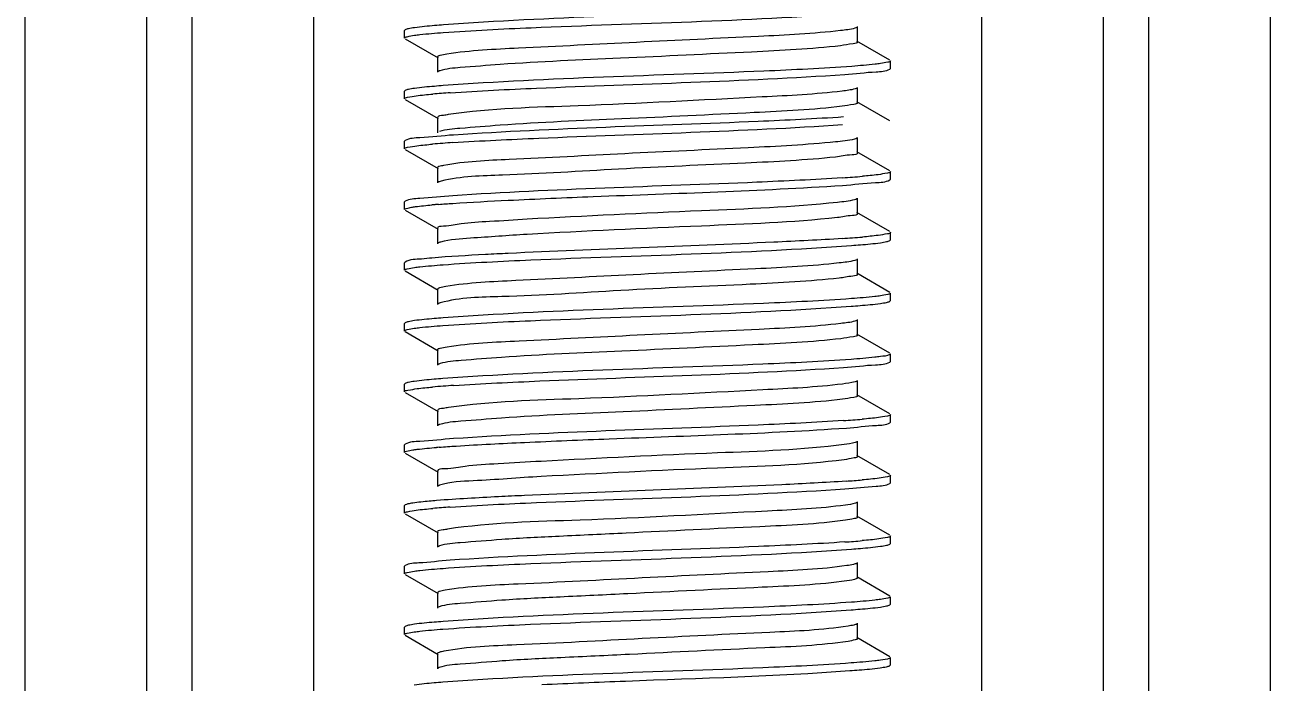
# Model space of a CAD drawing. Extents: x 4995099 to 5303443, y 4627657 to 4889583.
# Drawn here: x 5028668 to 5029279, y 4751973 to 4752296 of the extents above; entities that cross this region are included whole.
import ezdxf

# ---------------------------------------------------------------- set-up
doc = ezdxf.new("R2010")
doc.units = 0
doc.header["$LTSCALE"] = 1000
doc.header["$MEASUREMENT"] = 0
doc.layers.get('0').update_dxf_attribs({"color": 4, "linetype": 'CONTINUOUS'})

msp = doc.modelspace()

# ---------------------------------------------------------------- linework, layer by layer
at = {"linetype": 'Continuous'}
for p, q in [((5028668.47, 4754136.29), (5028668.47, 4748210.01)), ((5028728, 4754136.29), (5028728, 4748210.01)), ((5028750.33, 4754136.29), (5028750.33, 4748210.01)), ((5028809.86, 4754136.29), (5028809.86, 4748210.01)), ((5029137.28, 4754136.29), (5029137.28, 4748210.01)), ((5029196.82, 4754136.29), (5029196.82, 4748210.01)), ((5029219.14, 4754136.29), (5029219.14, 4748210.01)), ((5029278.67, 4754136.29), (5029278.67, 4748210.01)), ((5028854.79, 4752293.43), (5028854.51, 4752293.1)), ((5028854.51, 4752289.38), (5028854.51, 4752293.1)), ((5028854.51, 4752289.38), (5028854.51, 4752293.1)), ((5029076.52, 4752287.52), (5029076.52, 4752294.96)), ((5028854.79, 4752289.05), (5028870.94, 4752279.7)), ((5029092.35, 4752278.54), (5029076.2, 4752287.9)), ((5028870.62, 4752280.08), (5028870.62, 4752272.64)), ((5029092.35, 4752274.17), (5029092.64, 4752274.5)), ((5029092.64, 4752274.5), (5029092.64, 4752278.22)), ((5029092.64, 4752274.5), (5029092.64, 4752278.22)), ((5028854.79, 4752263.66), (5028854.51, 4752263.33)), ((5028854.51, 4752259.61), (5028854.51, 4752263.33)), ((5028854.51, 4752259.61), (5028854.51, 4752263.33)), ((5029076.52, 4752257.75), (5029076.52, 4752265.19)), ((5028854.79, 4752259.29), (5028870.94, 4752249.93)), ((5029092.35, 4752248.78), (5029076.2, 4752258.13)), ((5028870.62, 4752250.31), (5028870.62, 4752242.87)), ((5028854.79, 4752239.12), (5028854.51, 4752238.79)), ((5028854.51, 4752235.07), (5028854.51, 4752238.79)), ((5028854.51, 4752235.07), (5028854.51, 4752238.79)), ((5029076.52, 4752233.21), (5029076.52, 4752240.65)), ((5028854.79, 4752234.74), (5028870.94, 4752225.39)), ((5029092.35, 4752224.23), (5029076.2, 4752233.59)), ((5028870.62, 4752225.77), (5028870.62, 4752218.33)), ((5029092.35, 4752219.86), (5029092.64, 4752220.19)), ((5029092.64, 4752220.19), (5029092.64, 4752223.91)), ((5029092.64, 4752220.19), (5029092.64, 4752223.91)), ((5028854.79, 4752209.35), (5028854.51, 4752209.02)), ((5028854.51, 4752205.3), (5028854.51, 4752209.02)), ((5028854.51, 4752205.3), (5028854.51, 4752209.02)), ((5029076.52, 4752203.44), (5029076.52, 4752210.88)), ((5028854.79, 4752204.98), (5028870.94, 4752195.62)), ((5029092.35, 4752194.47), (5029076.2, 4752203.82)), ((5028870.62, 4752196), (5028870.62, 4752188.56)), ((5029092.64, 4752190.42), (5029092.64, 4752194.14)), ((5029092.64, 4752190.42), (5029092.64, 4752194.14)), ((5029092.35, 4752190.09), (5029092.64, 4752190.42)), ((5028854.79, 4752179.58), (5028854.51, 4752179.26)), ((5028854.51, 4752175.54), (5028854.51, 4752179.26)), ((5028854.51, 4752175.54), (5028854.51, 4752179.26)), ((5029076.52, 4752173.68), (5029076.52, 4752181.12)), ((5028854.79, 4752175.21), (5028870.94, 4752165.86)), ((5029092.35, 4752164.7), (5029076.2, 4752174.05)), ((5028870.62, 4752166.24), (5028870.62, 4752158.79)), ((5029092.64, 4752160.65), (5029092.64, 4752164.37)), ((5029092.64, 4752160.65), (5029092.64, 4752164.37)), ((5029092.35, 4752160.33), (5029092.64, 4752160.65)), ((5029076.52, 4752143.91), (5029076.52, 4752151.35)), ((5028854.79, 4752149.82), (5028854.51, 4752149.49)), ((5028854.51, 4752145.77), (5028854.51, 4752149.49)), ((5028854.51, 4752145.77), (5028854.51, 4752149.49)), ((5028854.79, 4752145.45), (5028870.94, 4752136.09)), ((5029092.35, 4752134.93), (5029076.2, 4752144.29)), ((5028870.62, 4752136.47), (5028870.62, 4752129.03)), ((5029092.64, 4752130.89), (5029092.64, 4752134.61)), ((5029092.64, 4752130.89), (5029092.64, 4752134.61)), ((5029092.35, 4752130.56), (5029092.64, 4752130.89)), ((5029076.52, 4752114.14), (5029076.52, 4752121.59)), ((5028854.79, 4752120.05), (5028854.51, 4752119.73)), ((5028854.51, 4752116.01), (5028854.51, 4752119.73)), ((5028854.51, 4752116.01), (5028854.51, 4752119.73)), ((5028854.79, 4752115.68), (5028870.94, 4752106.33)), ((5029092.35, 4752105.17), (5029076.2, 4752114.52)), ((5028870.62, 4752106.7), (5028870.62, 4752099.26)), ((5029092.64, 4752101.12), (5029092.64, 4752104.84)), ((5029092.64, 4752101.12), (5029092.64, 4752104.84)), ((5029092.35, 4752100.8), (5029092.64, 4752101.12)), ((5028854.79, 4752090.29), (5028854.51, 4752089.96)), ((5029076.52, 4752084.38), (5029076.52, 4752091.82)), ((5028854.51, 4752086.24), (5028854.51, 4752089.96)), ((5028854.51, 4752086.24), (5028854.51, 4752089.96)), ((5028854.79, 4752085.91), (5028870.94, 4752076.56)), ((5029092.35, 4752075.4), (5029076.2, 4752084.76)), ((5028870.62, 4752076.94), (5028870.62, 4752069.5)), ((5029092.64, 4752071.36), (5029092.64, 4752075.08)), ((5029092.64, 4752071.36), (5029092.64, 4752075.08)), ((5029092.35, 4752071.03), (5029092.64, 4752071.36)), ((5028854.79, 4752060.52), (5028854.51, 4752060.19)), ((5028854.51, 4752056.47), (5028854.51, 4752060.19)), ((5028854.51, 4752056.47), (5028854.51, 4752060.19)), ((5029076.52, 4752054.61), (5029076.52, 4752062.05)), ((5028854.79, 4752056.15), (5028870.94, 4752046.79)), ((5029092.35, 4752045.64), (5029076.2, 4752054.99)), ((5028870.62, 4752047.17), (5028870.62, 4752039.73)), ((5029092.35, 4752041.26), (5029092.64, 4752041.59)), ((5029092.64, 4752041.59), (5029092.64, 4752045.31)), ((5029092.64, 4752041.59), (5029092.64, 4752045.31)), ((5028854.79, 4752030.75), (5028854.51, 4752030.43)), ((5028854.51, 4752026.71), (5028854.51, 4752030.43)), ((5028854.51, 4752026.71), (5028854.51, 4752030.43)), ((5029076.52, 4752024.85), (5029076.52, 4752032.29)), ((5028854.79, 4752026.38), (5028870.94, 4752017.03)), ((5029092.35, 4752015.87), (5029076.2, 4752025.22)), ((5028870.62, 4752017.41), (5028870.62, 4752009.96)), ((5029092.35, 4752011.5), (5029092.64, 4752011.82)), ((5029092.64, 4752011.82), (5029092.64, 4752015.54)), ((5029092.64, 4752011.82), (5029092.64, 4752015.54)), ((5028871.54, 4752010.6), (5028870.95, 4752010.34)), ((5028854.79, 4752000.99), (5028854.51, 4752000.66)), ((5028854.51, 4751996.94), (5028854.51, 4752000.66)), ((5028854.51, 4751996.94), (5028854.51, 4752000.66)), ((5029076.52, 4751995.08), (5029076.52, 4752002.52)), ((5028854.79, 4751996.62), (5028870.94, 4751987.26)), ((5029092.35, 4751986.1), (5029076.2, 4751995.46)), ((5028870.62, 4751987.64), (5028870.62, 4751980.2)), ((5028871.48, 4751980.81), (5028870.95, 4751980.57)), ((5029092.35, 4751981.73), (5029092.64, 4751982.06)), ((5029092.64, 4751982.06), (5029092.64, 4751985.78)), ((5029092.64, 4751982.06), (5029092.64, 4751985.78))]:
    msp.add_line(p, q, dxfattribs=at)
for centre, radius, start, end in [((5028911.07, 4751753.32), 510.4, 93.83982, 94.80427), ((5028912.79, 4751707.1), 532.13, 93.73094, 94.79952), ((5029034.63, 4752748.44), 528.69, 273.74771, 274.80051), ((5028899.58, 4751840.28), 368.65, 94.64268, 94.92477), ((5028905.04, 4751773.25), 435.9, 94.45529, 94.64493), ((5029034.57, 4752719.32), 529.33, 273.74371, 274.80095), ((5028913.31, 4751581.49), 538.7, 93.69806, 94.79879), ((5029035.17, 4752622.5), 521.79, 273.78284, 274.80132), ((5028906.14, 4751640.35), 449.78, 94.42753, 94.57972), ((5029037.06, 4752568.99), 497.97, 273.90932, 274.80367), ((5028910.94, 4751551.78), 508.79, 93.84921, 94.80332), ((5029036.17, 4752550.32), 509.11, 273.84794, 274.80295)]:
    msp.add_arc(centre, radius, start, end, dxfattribs=at)
for points, knots in [([(5029073.77, 4752305.28), (5029059.45, 4752304.22), (5028992.74, 4752300.97), (5028925.94, 4752299.65), (5028873.65, 4752295.82)], [0, 0, 0, 0, 0.214949, 1, 1, 1, 1]), ([(5028873.49, 4752292.09), (5028887.85, 4752293.15), (5028954.59, 4752296.4), (5029021.43, 4752297.71), (5029073.72, 4752301.55)], [0, 0, 0, 0, 0.215407, 1, 1, 1, 1]), ([(5028859.41, 4752294.46), (5028858.4, 4752294.32), (5028856.86, 4752294.06), (5028855.28, 4752293.71), (5028854.79, 4752293.43)], [0, 0, 0, 0, 0.643741, 1, 1, 1, 1]), ([(5028859.36, 4752290.74), (5028860.25, 4752290.86), (5028864.95, 4752291.44), (5028869.68, 4752291.81), (5028873.49, 4752292.09)], [0, 0, 0, 0, 0.191381, 1, 1, 1, 1]), ([(5028873.65, 4752295.82), (5028872.19, 4752295.72), (5028867.44, 4752295.35), (5028862.68, 4752294.92), (5028859.41, 4752294.46)], [0, 0, 0, 0, 0.307276, 1, 1, 1, 1]), ([(5029068.2, 4752293.04), (5029054.85, 4752291.48), (5029021.48, 4752289.81), (5028968.86, 4752287.36), (5028917.97, 4752284.69), (5028886.86, 4752283.31), (5028875.25, 4752281.5)], [0, 0, 0, 0, 0.208516, 0.518039, 0.81764, 1, 1, 1, 1]), ([(5029076.2, 4752294.58), (5029075.89, 4752294.4), (5029073.26, 4752293.59), (5029070.55, 4752293.32), (5029068.2, 4752293.04)], [0, 0, 0, 0, 0.131982, 1, 1, 1, 1]), ([(5028854.51, 4752289.38), (5028854.51, 4752289.84), (5028856.89, 4752290.24), (5028858.14, 4752290.56), (5028859.36, 4752290.74)], [0, 0, 0, 0, 0.274415, 1, 1, 1, 1]), ([(5029068.2, 4752285.6), (5029053.73, 4752283.91), (5029017.71, 4752282.24), (5028962.16, 4752279.43), (5028914.44, 4752277.57), (5028885.03, 4752275.09), (5028874.98, 4752274.35), (5028871.74, 4752273.33)], [0, 0, 0, 0, 0.222005, 0.548688, 0.848211, 0.948158, 1, 1, 1, 1]), ([(5029076.52, 4752287.52), (5029076.53, 4752286.75), (5029072.31, 4752286.44), (5029070.28, 4752285.84), (5029068.2, 4752285.6)], [0, 0, 0, 0, 0.268827, 1, 1, 1, 1]), ([(5028875.25, 4752281.5), (5028874.09, 4752281.32), (5028872.85, 4752281.02), (5028870.62, 4752280.53), (5028870.62, 4752280.08)], [0, 0, 0, 0, 0.721013, 1, 1, 1, 1]), ([(5028871.74, 4752273.33), (5028871.58, 4752273.29), (5028871.32, 4752273.19), (5028871.06, 4752273.07), (5028870.95, 4752273.01)], [0, 0, 0, 0, 0.563231, 1, 1, 1, 1]), ([(5029073.72, 4752275.51), (5029059.37, 4752274.45), (5028992.63, 4752271.2), (5028925.79, 4752269.89), (5028873.49, 4752266.05)], [0, 0, 0, 0, 0.215206, 1, 1, 1, 1]), ([(5029070.22, 4752271.54), (5029075.34, 4752271.89), (5029082.53, 4752272.88), (5029090.35, 4752273.02), (5029092.35, 4752274.17)], [0, 0, 0, 0, 0.690238, 1, 1, 1, 1]), ([(5029087.81, 4752276.86), (5029086.92, 4752276.74), (5029082.23, 4752276.16), (5029077.52, 4752275.79), (5029073.72, 4752275.51)], [0, 0, 0, 0, 0.191317, 1, 1, 1, 1]), ([(5029092.64, 4752278.22), (5029092.64, 4752277.75), (5029090.27, 4752277.36), (5029089.02, 4752277.03), (5029087.81, 4752276.86)], [0, 0, 0, 0, 0.274505, 1, 1, 1, 1]), ([(5028876.89, 4752262.57), (5028891, 4752263.53), (5028955.44, 4752266.63), (5029019.96, 4752268.12), (5029070.22, 4752271.54)], [0, 0, 0, 0, 0.219091, 1, 1, 1, 1]), ([(5028854.51, 4752259.61), (5028854.51, 4752260.15), (5028857.34, 4752260.51), (5028858.78, 4752260.9), (5028860.21, 4752261.09)], [0, 0, 0, 0, 0.271629, 1, 1, 1, 1]), ([(5028859.36, 4752264.69), (5028858.36, 4752264.55), (5028856.84, 4752264.28), (5028855.28, 4752263.94), (5028854.79, 4752263.66)], [0, 0, 0, 0, 0.643277, 1, 1, 1, 1]), ([(5028873.49, 4752266.05), (5028872.04, 4752265.94), (5028867.32, 4752265.57), (5028862.6, 4752265.15), (5028859.36, 4752264.69)], [0, 0, 0, 0, 0.307434, 1, 1, 1, 1]), ([(5029069, 4752263.37), (5029055.97, 4752261.77), (5029012.76, 4752259.71), (5028948.48, 4752256.05), (5028896.95, 4752254.9), (5028875.88, 4752251.83)], [0, 0, 0, 0, 0.203452, 0.669893, 1, 1, 1, 1]), ([(5029076.2, 4752264.82), (5029075.91, 4752264.65), (5029073.55, 4752263.89), (5029071.1, 4752263.63), (5029069, 4752263.37)], [0, 0, 0, 0, 0.134844, 1, 1, 1, 1]), ([(5029069, 4752255.93), (5029054.66, 4752254.17), (5029018.59, 4752252.54), (5028962.78, 4752249.67), (5028914.59, 4752247.85), (5028884.95, 4752245.29), (5028874.85, 4752244.59), (5028871.63, 4752243.53)], [0, 0, 0, 0, 0.219023, 0.546829, 0.848448, 0.948708, 1, 1, 1, 1]), ([(5029076.52, 4752257.75), (5029076.53, 4752257.05), (5029072.74, 4752256.69), (5029070.88, 4752256.16), (5029069, 4752255.93)], [0, 0, 0, 0, 0.270217, 1, 1, 1, 1]), ([(5028875.88, 4752251.83), (5028875.12, 4752251.72), (5028873.63, 4752251.3), (5028870.62, 4752251.37), (5028870.62, 4752250.31)], [0, 0, 0, 0, 0.421526, 1, 1, 1, 1]), ([(5029069.58, 4752250.68), (5029055.65, 4752249.74), (5028991.98, 4752246.68), (5028928.23, 4752245.13), (5028878.55, 4752241.85)], [0, 0, 0, 0, 0.219007, 1, 1, 1, 1]), ([(5028878.16, 4752238.11), (5028892.19, 4752239.04), (5028955.86, 4752242.09), (5029019.61, 4752243.62), (5029069.18, 4752246.93)], [0, 0, 0, 0, 0.220571, 1, 1, 1, 1]), ([(5028854.51, 4752235.07), (5028854.51, 4752235.64), (5028857.53, 4752235.98), (5028859.05, 4752236.39), (5028860.57, 4752236.59)], [0, 0, 0, 0, 0.270691, 1, 1, 1, 1]), ([(5028878.55, 4752241.85), (5028873.04, 4752241.49), (5028865.34, 4752240.42), (5028856.93, 4752240.34), (5028854.79, 4752239.12)], [0, 0, 0, 0, 0.691503, 1, 1, 1, 1]), ([(5029065.74, 4752238.46), (5029051.51, 4752236.99), (5029017.03, 4752235.23), (5028963.7, 4752232.9), (5028914.02, 4752230.02), (5028884.25, 4752228.94), (5028873.67, 4752226.92)], [0, 0, 0, 0, 0.222949, 0.537937, 0.832059, 1, 1, 1, 1]), ([(5029076.2, 4752240.27), (5029075.82, 4752240.05), (5029072.35, 4752239.09), (5029068.83, 4752238.78), (5029065.74, 4752238.46)], [0, 0, 0, 0, 0.124926, 1, 1, 1, 1]), ([(5029065.74, 4752231.02), (5029051.08, 4752229.51), (5029015.62, 4752227.7), (5028961.14, 4752225.47), (5028911.59, 4752222.13), (5028882.2, 4752221.65), (5028872.4, 4752219.21)], [0, 0, 0, 0, 0.22824, 0.54962, 0.84357, 1, 1, 1, 1]), ([(5029076.52, 4752233.21), (5029076.53, 4752232.23), (5029070.98, 4752232.11), (5029068.43, 4752231.3), (5029065.74, 4752231.02)], [0, 0, 0, 0, 0.265953, 1, 1, 1, 1]), ([(5028873.67, 4752226.92), (5028872.9, 4752226.78), (5028872.02, 4752226.57), (5028870.62, 4752226.09), (5028870.62, 4752225.77)], [0, 0, 0, 0, 0.710384, 1, 1, 1, 1]), ([(5028872.4, 4752219.21), (5028872.11, 4752219.14), (5028871.61, 4752219), (5028871.13, 4752218.81), (5028870.95, 4752218.7)], [0, 0, 0, 0, 0.588567, 1, 1, 1, 1]), ([(5029069.18, 4752220.88), (5029055.19, 4752219.95), (5028991.51, 4752216.89), (5028927.77, 4752215.36), (5028878.16, 4752212.06)], [0, 0, 0, 0, 0.220044, 1, 1, 1, 1]), ([(5029069.14, 4752217.16), (5029074.51, 4752217.52), (5029082.04, 4752218.56), (5029090.26, 4752218.66), (5029092.35, 4752219.86)], [0, 0, 0, 0, 0.69109, 1, 1, 1, 1]), ([(5029092.64, 4752223.91), (5029092.64, 4752223.34), (5029089.64, 4752223), (5029088.14, 4752222.59), (5029086.63, 4752222.4)], [0, 0, 0, 0, 0.270828, 1, 1, 1, 1]), ([(5028905.3, 4752209.85), (5028919.2, 4752210.53), (5028973.81, 4752212.89), (5029028.47, 4752214.45), (5029069.14, 4752217.16)], [0, 0, 0, 0, 0.25454, 1, 1, 1, 1]), ([(5028854.51, 4752205.3), (5028854.51, 4752205.65), (5028856.12, 4752206.07), (5028857.06, 4752206.3), (5028857.92, 4752206.44)], [0, 0, 0, 0, 0.28203, 1, 1, 1, 1]), ([(5028878.16, 4752212.06), (5028872.75, 4752211.7), (5028865.17, 4752210.65), (5028856.9, 4752210.56), (5028854.79, 4752209.35)], [0, 0, 0, 0, 0.691213, 1, 1, 1, 1]), ([(5028857.92, 4752206.44), (5028858.55, 4752206.55), (5028861.88, 4752207.03), (5028865.22, 4752207.34), (5028867.93, 4752207.57)], [0, 0, 0, 0, 0.190713, 1, 1, 1, 1]), ([(5028871.18, 4752207.84), (5028873.52, 4752208.02), (5028884.88, 4752208.82), (5028896.26, 4752209.41), (5028905.3, 4752209.85)], [0, 0, 0, 0, 0.205696, 1, 1, 1, 1]), ([(5029066.64, 4752208.79), (5029044.5, 4752206.41), (5028993.7, 4752204.54), (5028943, 4752202.15), (5028914.54, 4752200.55)], [0, 0, 0, 0, 0.438605, 1, 1, 1, 1]), ([(5029076.2, 4752210.51), (5029075.84, 4752210.3), (5029072.68, 4752209.39), (5029069.46, 4752209.09), (5029066.64, 4752208.79)], [0, 0, 0, 0, 0.127252, 1, 1, 1, 1]), ([(5028914.54, 4752200.55), (5028908.42, 4752200.21), (5028897.97, 4752199.44), (5028883.29, 4752198.77), (5028876.55, 4752197.12), (5028870.63, 4752197.05), (5028870.62, 4752196)], [0, 0, 0, 0, 0.415, 0.730895, 0.928614, 1, 1, 1, 1]), ([(5029066.64, 4752201.35), (5029044.5, 4752198.97), (5028993.7, 4752197.1), (5028943, 4752194.71), (5028914.54, 4752193.11)], [0, 0, 0, 0, 0.438605, 1, 1, 1, 1]), ([(5029076.52, 4752203.44), (5029076.53, 4752202.54), (5029071.47, 4752202.34), (5029069.11, 4752201.62), (5029066.64, 4752201.35)], [0, 0, 0, 0, 0.266804, 1, 1, 1, 1]), ([(5029092.64, 4752194.14), (5029092.64, 4752193.58), (5029089.64, 4752193.23), (5029088.14, 4752192.82), (5029086.64, 4752192.63)], [0, 0, 0, 0, 0.270838, 1, 1, 1, 1]), ([(5028872.2, 4752189.39), (5028871.95, 4752189.32), (5028871.52, 4752189.2), (5028871.11, 4752189.03), (5028870.95, 4752188.94)], [0, 0, 0, 0, 0.581773, 1, 1, 1, 1]), ([(5028914.54, 4752193.11), (5028905.27, 4752192.59), (5028891.2, 4752191.47), (5028876.93, 4752190.64), (5028872.2, 4752189.39)], [0, 0, 0, 0, 0.654734, 1, 1, 1, 1]), ([(5029069.14, 4752191.11), (5029057.9, 4752190.36), (5029003.3, 4752187.65), (5028948.65, 4752185.91), (5028905.3, 4752183.81)], [0, 0, 0, 0, 0.205964, 1, 1, 1, 1]), ([(5029073.51, 4752187.7), (5029074.97, 4752187.8), (5029079.72, 4752188.18), (5029084.47, 4752188.6), (5029087.74, 4752189.06)], [0, 0, 0, 0, 0.307332, 1, 1, 1, 1]), ([(5029087.74, 4752189.06), (5029088.75, 4752189.2), (5029090.29, 4752189.47), (5029091.86, 4752189.81), (5029092.35, 4752190.09)], [0, 0, 0, 0, 0.643619, 1, 1, 1, 1]), ([(5028905.3, 4752183.81), (5028901.57, 4752183.63), (5028889.11, 4752182.99), (5028876.64, 4752182.28), (5028867.93, 4752181.53)], [0, 0, 0, 0, 0.299335, 1, 1, 1, 1]), ([(5028873.39, 4752178.24), (5028887.71, 4752179.3), (5028954.42, 4752182.55), (5029021.23, 4752183.87), (5029073.51, 4752187.7)], [0, 0, 0, 0, 0.214998, 1, 1, 1, 1]), ([(5028854.51, 4752175.54), (5028854.51, 4752176), (5028856.87, 4752176.4), (5028858.11, 4752176.72), (5028859.32, 4752176.89)], [0, 0, 0, 0, 0.27455, 1, 1, 1, 1]), ([(5028867.93, 4752181.53), (5028866.24, 4752181.38), (5028861.91, 4752180.8), (5028857.16, 4752180.95), (5028854.79, 4752179.58)], [0, 0, 0, 0, 0.38307, 1, 1, 1, 1]), ([(5028859.32, 4752176.89), (5028860.21, 4752177.02), (5028864.89, 4752177.59), (5028869.59, 4752177.96), (5028873.39, 4752178.24)], [0, 0, 0, 0, 0.19129, 1, 1, 1, 1]), ([(5029067.51, 4752179.12), (5029053.9, 4752177.59), (5029020.19, 4752175.89), (5028967.34, 4752173.47), (5028916.79, 4752170.75), (5028886.07, 4752169.44), (5028874.75, 4752167.58)], [0, 0, 0, 0, 0.212745, 0.523869, 0.821865, 1, 1, 1, 1]), ([(5029076.2, 4752180.74), (5029075.87, 4752180.55), (5029073, 4752179.69), (5029070.06, 4752179.41), (5029067.51, 4752179.12)], [0, 0, 0, 0, 0.129757, 1, 1, 1, 1]), ([(5029067.51, 4752171.68), (5029053.02, 4752170.05), (5029017.29, 4752168.27), (5028962.06, 4752166.05), (5028911.73, 4752162.4), (5028881.75, 4752162.3), (5028872.03, 4752159.58)], [0, 0, 0, 0, 0.223258, 0.547569, 0.845448, 1, 1, 1, 1]), ([(5029076.52, 4752173.68), (5029076.53, 4752172.85), (5029071.93, 4752172.58), (5029069.76, 4752171.93), (5029067.51, 4752171.68)], [0, 0, 0, 0, 0.26783, 1, 1, 1, 1]), ([(5028874.75, 4752167.58), (5028873.71, 4752167.41), (5028872.58, 4752167.14), (5028870.62, 4752166.65), (5028870.62, 4752166.24)], [0, 0, 0, 0, 0.718436, 1, 1, 1, 1]), ([(5029092.64, 4752164.37), (5029092.64, 4752163.91), (5029090.23, 4752163.51), (5029088.97, 4752163.18), (5029087.74, 4752163.01)], [0, 0, 0, 0, 0.274248, 1, 1, 1, 1]), ([(5028872.03, 4752159.58), (5028871.82, 4752159.52), (5028871.45, 4752159.4), (5028871.09, 4752159.25), (5028870.95, 4752159.17)], [0, 0, 0, 0, 0.575828, 1, 1, 1, 1]), ([(5028873.32, 4752148.47), (5028887.61, 4752149.52), (5028954.27, 4752152.78), (5029021.03, 4752154.11), (5029073.3, 4752157.92)], [0, 0, 0, 0, 0.214643, 1, 1, 1, 1]), ([(5029073.51, 4752161.65), (5029059.14, 4752160.6), (5028992.43, 4752157.35), (5028925.63, 4752156.04), (5028873.39, 4752152.2)], [0, 0, 0, 0, 0.215728, 1, 1, 1, 1]), ([(5029073.3, 4752157.92), (5029074.78, 4752158.02), (5029079.58, 4752158.4), (5029084.38, 4752158.82), (5029087.69, 4752159.28)], [0, 0, 0, 0, 0.307278, 1, 1, 1, 1]), ([(5029087.74, 4752163.01), (5029086.84, 4752162.89), (5029082.11, 4752162.31), (5029077.36, 4752161.93), (5029073.51, 4752161.65)], [0, 0, 0, 0, 0.19147, 1, 1, 1, 1]), ([(5029087.69, 4752159.28), (5029088.71, 4752159.43), (5029090.27, 4752159.7), (5029091.86, 4752160.04), (5029092.35, 4752160.33)], [0, 0, 0, 0, 0.644079, 1, 1, 1, 1]), ([(5028873.39, 4752152.2), (5028871.95, 4752152.09), (5028867.25, 4752151.72), (5028862.55, 4752151.3), (5028859.32, 4752150.84)], [0, 0, 0, 0, 0.307533, 1, 1, 1, 1]), ([(5028854.51, 4752145.77), (5028854.51, 4752146.23), (5028856.86, 4752146.63), (5028858.1, 4752146.95), (5028859.3, 4752147.12)], [0, 0, 0, 0, 0.274625, 1, 1, 1, 1]), ([(5028859.32, 4752150.84), (5028858.33, 4752150.7), (5028856.82, 4752150.44), (5028855.27, 4752150.09), (5028854.79, 4752149.82)], [0, 0, 0, 0, 0.642977, 1, 1, 1, 1]), ([(5028859.3, 4752147.12), (5028860.19, 4752147.25), (5028864.85, 4752147.82), (5028869.53, 4752148.19), (5028873.32, 4752148.47)], [0, 0, 0, 0, 0.191275, 1, 1, 1, 1]), ([(5029068.34, 4752149.45), (5029055.04, 4752147.89), (5029021.74, 4752146.22), (5028969.16, 4752143.76), (5028918.21, 4752141.1), (5028887.02, 4752139.7), (5028875.35, 4752137.91)], [0, 0, 0, 0, 0.207666, 0.516866, 0.81679, 1, 1, 1, 1]), ([(5029076.2, 4752150.98), (5029075.89, 4752150.8), (5029073.31, 4752149.99), (5029070.64, 4752149.72), (5029068.34, 4752149.45)], [0, 0, 0, 0, 0.132446, 1, 1, 1, 1]), ([(5029068.34, 4752142.01), (5029053.97, 4752140.32), (5029018.13, 4752138.65), (5028962.74, 4752135.86), (5028915.03, 4752133.97), (5028885.43, 4752131.54), (5028875.25, 4752130.76), (5028871.89, 4752129.77)], [0, 0, 0, 0, 0.220439, 0.545965, 0.845865, 0.946757, 1, 1, 1, 1]), ([(5029076.52, 4752143.91), (5029076.53, 4752143.15), (5029072.38, 4752142.83), (5029070.39, 4752142.25), (5029068.34, 4752142.01)], [0, 0, 0, 0, 0.269044, 1, 1, 1, 1]), ([(5028875.35, 4752137.91), (5028874.16, 4752137.73), (5028872.9, 4752137.42), (5028870.62, 4752136.93), (5028870.62, 4752136.47)], [0, 0, 0, 0, 0.721489, 1, 1, 1, 1]), ([(5029087.69, 4752133.24), (5029086.78, 4752133.11), (5029081.99, 4752132.53), (5029077.19, 4752132.15), (5029073.3, 4752131.87)], [0, 0, 0, 0, 0.191504, 1, 1, 1, 1]), ([(5029092.64, 4752134.61), (5029092.64, 4752134.45), (5029090.87, 4752133.35), (5029089.26, 4752133.46), (5029087.69, 4752133.24)], [0, 0, 0, 0, 0.088885, 1, 1, 1, 1]), ([(5028871.89, 4752129.77), (5028871.71, 4752129.72), (5028871.39, 4752129.61), (5028871.07, 4752129.48), (5028870.95, 4752129.4)], [0, 0, 0, 0, 0.570334, 1, 1, 1, 1]), ([(5029073.3, 4752131.87), (5029058.91, 4752130.82), (5028992.24, 4752127.58), (5028925.48, 4752126.27), (5028873.32, 4752122.43)], [0, 0, 0, 0, 0.216242, 1, 1, 1, 1]), ([(5028878.56, 4752119.07), (5028892.66, 4752120), (5028956.34, 4752123.05), (5029020.09, 4752124.56), (5029069.6, 4752127.89)], [0, 0, 0, 0, 0.221629, 1, 1, 1, 1]), ([(5029069.6, 4752127.89), (5029074.86, 4752128.25), (5029082.25, 4752129.27), (5029090.3, 4752129.38), (5029092.35, 4752130.56)], [0, 0, 0, 0, 0.69073, 1, 1, 1, 1]), ([(5028859.3, 4752121.07), (5028858.32, 4752120.94), (5028856.81, 4752120.67), (5028855.27, 4752120.33), (5028854.79, 4752120.05)], [0, 0, 0, 0, 0.642812, 1, 1, 1, 1]), ([(5028873.32, 4752122.43), (5028871.88, 4752122.32), (5028867.2, 4752121.95), (5028862.52, 4752121.53), (5028859.3, 4752121.07)], [0, 0, 0, 0, 0.307553, 1, 1, 1, 1]), ([(5029076.2, 4752121.21), (5029075.92, 4752121.05), (5029073.6, 4752120.29), (5029071.19, 4752120.04), (5029069.13, 4752119.78)], [0, 0, 0, 0, 0.135346, 1, 1, 1, 1]), ([(5028854.51, 4752116.01), (5028854.51, 4752116.58), (5028857.57, 4752116.91), (5028859.1, 4752117.34), (5028860.64, 4752117.53)], [0, 0, 0, 0, 0.270507, 1, 1, 1, 1]), ([(5029069.13, 4752119.78), (5029056.16, 4752118.18), (5029013.01, 4752116.12), (5028948.72, 4752112.47), (5028897.14, 4752111.29), (5028875.99, 4752108.24)], [0, 0, 0, 0, 0.202603, 0.668804, 1, 1, 1, 1]), ([(5029069.13, 4752112.34), (5029054.9, 4752110.58), (5029019.01, 4752108.95), (5028963.36, 4752106.1), (5028915.18, 4752104.24), (5028885.33, 4752101.74), (5028875.1, 4752100.99), (5028871.78, 4752099.97)], [0, 0, 0, 0, 0.21746, 0.544109, 0.846107, 0.947311, 1, 1, 1, 1]), ([(5029076.52, 4752114.14), (5029076.53, 4752113.45), (5029072.81, 4752113.08), (5029070.98, 4752112.57), (5029069.13, 4752112.34)], [0, 0, 0, 0, 0.270473, 1, 1, 1, 1]), ([(5028875.99, 4752108.24), (5028875.21, 4752108.13), (5028873.69, 4752107.7), (5028870.62, 4752107.79), (5028870.62, 4752106.7)], [0, 0, 0, 0, 0.421733, 1, 1, 1, 1]), ([(5029092.64, 4752104.84), (5029092.64, 4752104.29), (5029089.69, 4752103.94), (5029088.21, 4752103.53), (5029086.72, 4752103.34)], [0, 0, 0, 0, 0.271064, 1, 1, 1, 1]), ([(5028871.78, 4752099.97), (5028871.62, 4752099.92), (5028871.34, 4752099.83), (5028871.06, 4752099.7), (5028870.95, 4752099.64)], [0, 0, 0, 0, 0.565364, 1, 1, 1, 1]), ([(5029069.6, 4752101.85), (5029055.67, 4752100.91), (5028991.99, 4752097.85), (5028928.24, 4752096.3), (5028878.56, 4752093.02)], [0, 0, 0, 0, 0.218973, 1, 1, 1, 1]), ([(5028913.35, 4752091.17), (5028927.18, 4752091.81), (5028979.73, 4752094.04), (5029032.34, 4752095.54), (5029071.01, 4752098.22)], [0, 0, 0, 0, 0.263095, 1, 1, 1, 1]), ([(5029071.01, 4752098.22), (5029075.94, 4752098.56), (5029082.88, 4752099.52), (5029090.42, 4752099.69), (5029092.35, 4752100.8)], [0, 0, 0, 0, 0.689563, 1, 1, 1, 1]), ([(5028878.56, 4752093.02), (5028873.05, 4752092.66), (5028865.35, 4752091.59), (5028856.93, 4752091.51), (5028854.79, 4752090.29)], [0, 0, 0, 0, 0.691512, 1, 1, 1, 1]), ([(5028871.41, 4752088.79), (5028874.23, 4752089.01), (5028888.2, 4752089.97), (5028902.18, 4752090.65), (5028913.35, 4752091.17)], [0, 0, 0, 0, 0.201424, 1, 1, 1, 1]), ([(5029069.88, 4752090.11), (5029049.33, 4752087.43), (5028999.71, 4752085.91), (5028950.28, 4752083.4), (5028921.5, 4752081.87)], [0, 0, 0, 0, 0.418207, 1, 1, 1, 1]), ([(5029076.2, 4752091.44), (5029075.94, 4752091.29), (5029073.87, 4752090.6), (5029071.72, 4752090.35), (5029069.88, 4752090.11)], [0, 0, 0, 0, 0.138483, 1, 1, 1, 1]), ([(5028854.51, 4752086.24), (5028854.51, 4752086.63), (5028856.44, 4752087.05), (5028857.5, 4752087.32), (5028858.51, 4752087.47)], [0, 0, 0, 0, 0.278252, 1, 1, 1, 1]), ([(5028858.51, 4752087.47), (5028859.25, 4752087.59), (5028863.14, 4752088.11), (5028867.06, 4752088.45), (5028870.22, 4752088.7)], [0, 0, 0, 0, 0.191021, 1, 1, 1, 1]), ([(5029076.52, 4752084.38), (5029076.53, 4752083.75), (5029073.21, 4752083.34), (5029071.54, 4752082.88), (5029069.88, 4752082.67)], [0, 0, 0, 0, 0.272138, 1, 1, 1, 1]), ([(5028921.5, 4752081.87), (5028914.47, 4752081.49), (5028902.42, 4752080.63), (5028885.39, 4752080), (5028877.62, 4752078.04), (5028870.62, 4752078.16), (5028870.62, 4752076.94)], [0, 0, 0, 0, 0.411949, 0.728681, 0.928197, 1, 1, 1, 1]), ([(5029069.88, 4752082.67), (5029049.33, 4752079.99), (5028999.71, 4752078.47), (5028950.28, 4752075.96), (5028921.5, 4752074.43)], [0, 0, 0, 0, 0.418207, 1, 1, 1, 1]), ([(5028921.5, 4752074.43), (5028910.38, 4752073.83), (5028893.9, 4752072.36), (5028876.96, 4752071.87), (5028871.69, 4752070.18)], [0, 0, 0, 0, 0.668187, 1, 1, 1, 1]), ([(5029071.01, 4752072.18), (5029060.5, 4752071.45), (5029007.96, 4752068.76), (5028955.38, 4752067.06), (5028913.35, 4752065.12)], [0, 0, 0, 0, 0.200271, 1, 1, 1, 1]), ([(5029092.64, 4752075.08), (5029092.64, 4752074.55), (5029089.89, 4752074.19), (5029088.49, 4752073.81), (5029087.1, 4752073.63)], [0, 0, 0, 0, 0.272105, 1, 1, 1, 1]), ([(5028871.69, 4752070.18), (5028871.55, 4752070.13), (5028871.29, 4752070.04), (5028871.05, 4752069.93), (5028870.95, 4752069.87)], [0, 0, 0, 0, 0.560801, 1, 1, 1, 1]), ([(5028876.79, 4752059.42), (5028890.9, 4752060.38), (5028955.42, 4752063.49), (5029020.01, 4752064.97), (5029070.34, 4752068.41)], [0, 0, 0, 0, 0.218971, 1, 1, 1, 1]), ([(5029070.34, 4752068.41), (5029075.43, 4752068.76), (5029082.58, 4752069.75), (5029090.36, 4752069.89), (5029092.35, 4752071.03)], [0, 0, 0, 0, 0.690138, 1, 1, 1, 1]), ([(5028858.51, 4752061.43), (5028857.71, 4752061.3), (5028856.46, 4752061.07), (5028855.2, 4752060.75), (5028854.79, 4752060.52)], [0, 0, 0, 0, 0.635229, 1, 1, 1, 1]), ([(5028870.22, 4752062.66), (5028869.02, 4752062.56), (5028865.11, 4752062.22), (5028861.2, 4752061.84), (5028858.51, 4752061.43)], [0, 0, 0, 0, 0.308017, 1, 1, 1, 1]), ([(5028913.35, 4752065.12), (5028909.08, 4752064.93), (5028894.7, 4752064.23), (5028880.31, 4752063.46), (5028870.22, 4752062.66)], [0, 0, 0, 0, 0.296988, 1, 1, 1, 1]), ([(5029070.59, 4752060.44), (5029057.91, 4752058.69), (5029014.44, 4752056.74), (5028949.53, 4752052.86), (5028897, 4752051.88), (5028875.53, 4752048.64)], [0, 0, 0, 0, 0.196527, 0.666696, 1, 1, 1, 1]), ([(5029076.2, 4752061.68), (5029075.96, 4752061.54), (5029074.14, 4752060.9), (5029072.22, 4752060.66), (5029070.59, 4752060.44)], [0, 0, 0, 0, 0.141904, 1, 1, 1, 1]), ([(5028854.51, 4752056.47), (5028854.51, 4752057.01), (5028857.34, 4752057.37), (5028858.78, 4752057.76), (5028860.21, 4752057.95)], [0, 0, 0, 0, 0.271637, 1, 1, 1, 1]), ([(5029076.52, 4752054.61), (5029076.52, 4752054.05), (5029073.6, 4752053.6), (5029072.08, 4752053.2), (5029070.59, 4752053)], [0, 0, 0, 0, 0.274084, 1, 1, 1, 1]), ([(5028875.53, 4752048.64), (5028874.81, 4752048.53), (5028873.42, 4752048.13), (5028870.62, 4752048.17), (5028870.62, 4752047.17)], [0, 0, 0, 0, 0.420596, 1, 1, 1, 1]), ([(5029070.59, 4752053), (5029056.69, 4752051.08), (5029020.78, 4752049.55), (5028974.02, 4752047.19), (5028931.87, 4752045.2), (5028904.7, 4752043.88), (5028885.24, 4752042.16), (5028874.89, 4752041.48), (5028871.61, 4752040.39)], [0, 0, 0, 0, 0.211039, 0.539644, 0.704709, 0.845991, 0.948071, 1, 1, 1, 1]), ([(5029070.34, 4752042.36), (5029056.23, 4752041.4), (5028991.71, 4752038.29), (5028927.11, 4752036.81), (5028876.79, 4752033.37)], [0, 0, 0, 0, 0.219019, 1, 1, 1, 1]), ([(5029092.64, 4752045.31), (5029092.64, 4752044.77), (5029089.79, 4752044.41), (5029088.35, 4752044.02), (5029086.92, 4752043.84)], [0, 0, 0, 0, 0.271601, 1, 1, 1, 1]), ([(5028871.61, 4752040.39), (5028871.48, 4752040.34), (5028871.26, 4752040.26), (5028871.04, 4752040.16), (5028870.95, 4752040.11)], [0, 0, 0, 0, 0.556813, 1, 1, 1, 1]), ([(5028873.39, 4752029.41), (5028887.71, 4752030.47), (5028954.43, 4752033.72), (5029021.23, 4752035.04), (5029073.52, 4752038.87)], [0, 0, 0, 0, 0.215007, 1, 1, 1, 1]), ([(5029073.52, 4752038.87), (5029074.98, 4752038.98), (5029079.73, 4752039.35), (5029084.48, 4752039.77), (5029087.75, 4752040.23)], [0, 0, 0, 0, 0.307335, 1, 1, 1, 1]), ([(5029087.75, 4752040.23), (5029088.75, 4752040.37), (5029090.29, 4752040.64), (5029091.86, 4752040.98), (5029092.35, 4752041.26)], [0, 0, 0, 0, 0.643606, 1, 1, 1, 1]), ([(5028876.79, 4752033.37), (5028871.7, 4752033.03), (5028864.56, 4752032.04), (5028856.78, 4752031.89), (5028854.79, 4752030.75)], [0, 0, 0, 0, 0.690145, 1, 1, 1, 1]), ([(5028859.32, 4752028.06), (5028860.21, 4752028.19), (5028864.89, 4752028.76), (5028869.59, 4752029.13), (5028873.39, 4752029.41)], [0, 0, 0, 0, 0.19129, 1, 1, 1, 1]), ([(5029071.26, 4752030.77), (5029058.51, 4752028.91), (5029024.97, 4752027.43), (5028971.28, 4752024.79), (5028918.53, 4752021.95), (5028886.17, 4752020.72), (5028874.36, 4752018.68)], [0, 0, 0, 0, 0.195916, 0.50941, 0.817674, 1, 1, 1, 1]), ([(5029076.2, 4752031.91), (5029075.67, 4752031.61), (5029073.99, 4752031.22), (5029072.33, 4752030.92), (5029071.26, 4752030.77)], [0, 0, 0, 0, 0.359626, 1, 1, 1, 1]), ([(5028854.51, 4752026.71), (5028854.51, 4752027.17), (5028856.87, 4752027.57), (5028858.11, 4752027.89), (5028859.32, 4752028.06)], [0, 0, 0, 0, 0.274548, 1, 1, 1, 1]), ([(5029071.26, 4752023.33), (5029057.55, 4752021.33), (5029021.66, 4752019.87), (5028974.82, 4752017.46), (5028932.31, 4752015.45), (5028904.85, 4752014.13), (5028885.24, 4752012.38), (5028874.8, 4752011.72), (5028871.54, 4752010.6)], [0, 0, 0, 0, 0.207622, 0.537088, 0.703334, 0.845682, 0.948308, 1, 1, 1, 1]), ([(5029076.52, 4752024.85), (5029076.52, 4752024.68), (5029074.69, 4752023.45), (5029072.93, 4752023.57), (5029071.26, 4752023.33)], [0, 0, 0, 0, 0.090979, 1, 1, 1, 1]), ([(5028874.36, 4752018.68), (5028873.41, 4752018.52), (5028872.38, 4752018.28), (5028870.62, 4752017.78), (5028870.62, 4752017.41)], [0, 0, 0, 0, 0.716188, 1, 1, 1, 1]), ([(5029073.52, 4752012.82), (5029059.15, 4752011.77), (5028992.44, 4752008.52), (5028925.63, 4752007.21), (5028873.39, 4752003.37)], [0, 0, 0, 0, 0.215715, 1, 1, 1, 1]), ([(5029087.75, 4752014.18), (5029086.84, 4752014.06), (5029082.11, 4752013.48), (5029077.36, 4752013.1), (5029073.52, 4752012.82)], [0, 0, 0, 0, 0.191467, 1, 1, 1, 1]), ([(5029087.69, 4752010.45), (5029088.71, 4752010.6), (5029090.27, 4752010.87), (5029091.86, 4752011.21), (5029092.35, 4752011.5)], [0, 0, 0, 0, 0.644063, 1, 1, 1, 1]), ([(5029092.64, 4752015.54), (5029092.64, 4752015.08), (5029090.24, 4752014.68), (5029088.97, 4752014.35), (5029087.75, 4752014.18)], [0, 0, 0, 0, 0.274254, 1, 1, 1, 1]), ([(5028873.32, 4751999.64), (5028887.61, 4752000.69), (5028954.28, 4752003.95), (5029021.04, 4752005.28), (5029073.31, 4752009.09)], [0, 0, 0, 0, 0.214657, 1, 1, 1, 1]), ([(5029073.31, 4752009.09), (5029074.79, 4752009.19), (5029079.59, 4752009.57), (5029084.39, 4752009.99), (5029087.69, 4752010.45)], [0, 0, 0, 0, 0.307279, 1, 1, 1, 1]), ([(5028859.32, 4752002.01), (5028858.33, 4752001.87), (5028856.82, 4752001.61), (5028855.27, 4752001.26), (5028854.79, 4752000.99)], [0, 0, 0, 0, 0.642982, 1, 1, 1, 1]), ([(5028859.3, 4751998.29), (5028860.19, 4751998.42), (5028864.85, 4751998.99), (5028869.54, 4751999.36), (5028873.32, 4751999.64)], [0, 0, 0, 0, 0.191276, 1, 1, 1, 1]), ([(5028873.39, 4752003.37), (5028871.95, 4752003.26), (5028867.25, 4752002.89), (5028862.55, 4752002.47), (5028859.32, 4752002.01)], [0, 0, 0, 0, 0.307532, 1, 1, 1, 1]), ([(5029071.9, 4752001.1), (5029059.23, 4751999.13), (5029025.44, 4751997.73), (5028971.26, 4751995.04), (5028918.07, 4751992.08), (5028885.5, 4751991), (5028873.81, 4751988.82)], [0, 0, 0, 0, 0.193768, 0.50974, 0.82028, 1, 1, 1, 1]), ([(5029076.2, 4752002.15), (5029075.73, 4752001.88), (5029074.27, 4752001.51), (5029072.82, 4752001.24), (5029071.9, 4752001.1)], [0, 0, 0, 0, 0.365017, 1, 1, 1, 1]), ([(5028854.51, 4751996.94), (5028854.51, 4751997.4), (5028856.86, 4751997.8), (5028858.1, 4751998.12), (5028859.3, 4751998.29)], [0, 0, 0, 0, 0.274622, 1, 1, 1, 1]), ([(5029071.9, 4751993.65), (5029058.39, 4751991.56), (5029022.53, 4751990.2), (5028975.65, 4751987.72), (5028932.78, 4751985.71), (5028905.02, 4751984.39), (5028885.25, 4751982.59), (5028874.74, 4751981.97), (5028871.48, 4751980.81)], [0, 0, 0, 0, 0.20408, 0.534343, 0.70178, 0.845233, 0.948467, 1, 1, 1, 1]), ([(5029076.52, 4751995.08), (5029076.52, 4751994.63), (5029074.3, 4751994.14), (5029073.06, 4751993.84), (5029071.9, 4751993.65)], [0, 0, 0, 0, 0.278995, 1, 1, 1, 1]), ([(5028873.81, 4751988.82), (5028873, 4751988.67), (5028872.09, 4751988.46), (5028870.62, 4751987.97), (5028870.62, 4751987.64)], [0, 0, 0, 0, 0.712168, 1, 1, 1, 1]), ([(5029073.31, 4751983.04), (5029058.92, 4751981.99), (5028992.25, 4751978.75), (5028925.49, 4751977.44), (5028873.32, 4751973.6)], [0, 0, 0, 0, 0.216223, 1, 1, 1, 1]), ([(5029072.78, 4751979.28), (5029074.29, 4751979.39), (5029079.22, 4751979.77), (5029084.15, 4751980.2), (5029087.55, 4751980.67)], [0, 0, 0, 0, 0.307137, 1, 1, 1, 1]), ([(5029087.69, 4751984.41), (5029086.78, 4751984.28), (5029082, 4751983.7), (5029077.19, 4751983.32), (5029073.31, 4751983.04)], [0, 0, 0, 0, 0.191504, 1, 1, 1, 1]), ([(5029087.55, 4751980.67), (5029088.6, 4751980.81), (5029090.2, 4751981.09), (5029091.85, 4751981.44), (5029092.35, 4751981.73)], [0, 0, 0, 0, 0.645207, 1, 1, 1, 1]), ([(5029092.64, 4751985.78), (5029092.64, 4751985.62), (5029090.87, 4751984.52), (5029089.26, 4751984.63), (5029087.69, 4751984.41)], [0, 0, 0, 0, 0.088893, 1, 1, 1, 1]), ([(5028921.8, 4751972.49), (5028935.45, 4751973.09), (5028985.78, 4751975.2), (5029036.15, 4751976.65), (5029072.78, 4751979.28)], [0, 0, 0, 0, 0.271117, 1, 1, 1, 1]), ([(5028873.32, 4751973.6), (5028871.88, 4751973.49), (5028867.2, 4751973.12), (5028862.52, 4751972.7), (5028859.3, 4751972.24)], [0, 0, 0, 0, 0.307553, 1, 1, 1, 1])]:
    msp.add_open_spline(points, degree=3, knots=knots, dxfattribs=at)
for points in [[(5028860.21, 4752261.09), (5028862.91, 4752261.44), (5028865.62, 4752261.69), (5028868.33, 4752261.92)], [(5028860.57, 4752236.59), (5028863.13, 4752236.91), (5028865.7, 4752237.15), (5028868.27, 4752237.37)], [(5029086.63, 4752222.4), (5029084.05, 4752222.07), (5029081.46, 4752221.83), (5029078.87, 4752221.61)], [(5029086.64, 4752192.63), (5029084.06, 4752192.3), (5029081.47, 4752192.06), (5029078.88, 4752191.84)], [(5028860.64, 4752117.53), (5028863.17, 4752117.85), (5028865.7, 4752118.09), (5028868.24, 4752118.3)], [(5029086.72, 4752103.34), (5029084.1, 4752103.01), (5029081.47, 4752102.76), (5029078.84, 4752102.54)], [(5029087.1, 4752073.63), (5029084.33, 4752073.26), (5029081.54, 4752073), (5029078.76, 4752072.77)], [(5028860.21, 4752057.95), (5028862.91, 4752058.3), (5028865.63, 4752058.55), (5028868.34, 4752058.78)], [(5029086.92, 4752043.84), (5029084.22, 4752043.49), (5029081.51, 4752043.23), (5029078.8, 4752043)]]:
    msp.add_open_spline(points, degree=3, dxfattribs=at)

doc.saveas('drawing.dxf')
